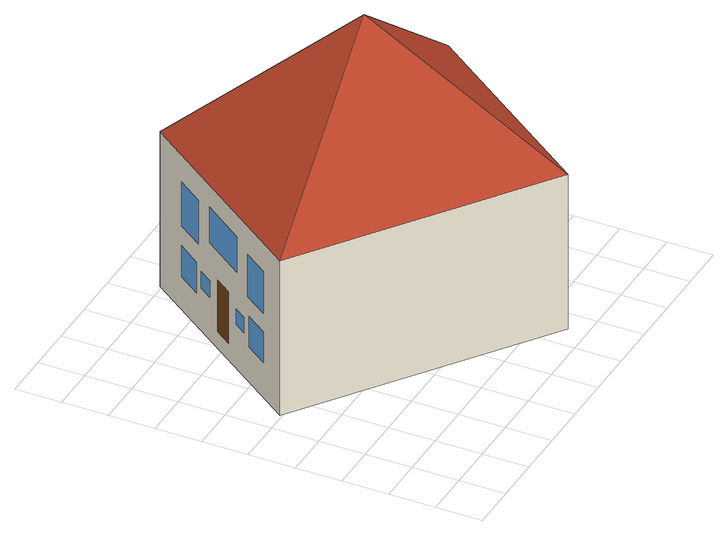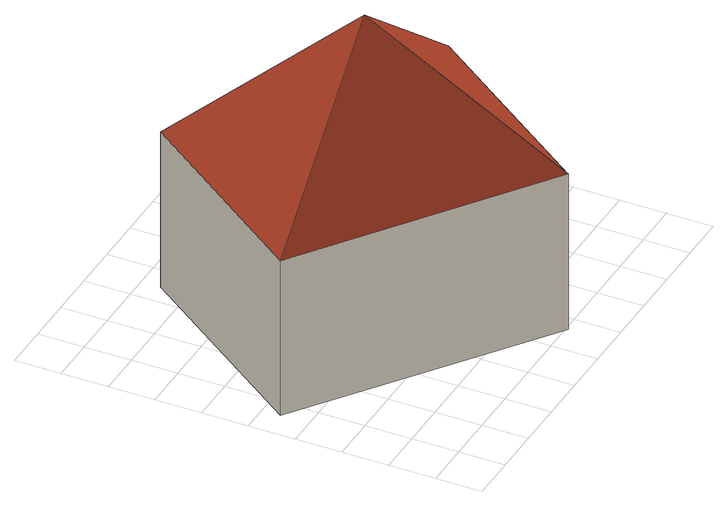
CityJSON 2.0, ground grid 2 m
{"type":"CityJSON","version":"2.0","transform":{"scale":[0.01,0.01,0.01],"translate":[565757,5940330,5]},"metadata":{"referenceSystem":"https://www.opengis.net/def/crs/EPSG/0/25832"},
"CityObjects":{
"building1":{"type":"Building","attributes":{"Gemeindeschluessel":"02400407","Geometrietyp2DReferenz":"3000","function":"31001_1010","roofType":"4000","measuredHeight":13.65,"storeysAboveGround":2},"address":[{"country":"Germany","locality":"Hamburg","thoroughfareNumber":"18","thoroughfareName":"Kugelfang"}],"geometry":[{"type":"MultiSurface","lod":"3","boundaries":[[[0,1,2]],[[2,1,3]],[[4,5,2]],[[4,2,3]],[[1,0,6,7],[8,9,10,11],[12,13,14,15],[16,17,18,19],[20,21,22,23],[24,25,26,27],[28,29,30,31],[32,33,34,35],[36,37,38,39]],[[11,10,9,8]],[[15,14,13,12]],[[19,18,17,16]],[[23,22,21,20]],[[27,26,25,24]],[[31,30,29,28]],[[35,34,33,32]],[[39,38,37,36]],[[3,1,7,40]],[[0,5,4,41,6]],[[5,0,2]],[[4,3,40,41]],[[7,6,41,40]]],"semantics":{"surfaces":[{"type":"RoofSurface"},{"type":"WallSurface"},{"type":"Door"},{"type":"Window"},{"type":"GroundSurface"}],"values":[0,0,0,0,1,2,3,3,3,3,3,3,3,1,1,1,1,4]}}]}
},
"vertices":[
[670,1609,769],[94,811,769],[888,844,1414],[1106,79,770],[1683,878,770],[670,1609,771],[670,1609,49],[94,811,49],[342,1154,127],[395,1228,127],[395,1228,366],[342,1154,366],[494,1365,202],[569,1468,202],[569,1468,346],[494,1365,346],[175,923,211],[244,1018,211],[244,1018,353],[175,923,353],[431,1277,248],[473,1336,248],[473,1336,324],[431,1277,324],[267,1050,254],[306,1105,254],[306,1105,325],[267,1050,325],[487,1355,438],[569,1468,438],[569,1468,641],[487,1355,641],[174,921,441],[250,1027,441],[250,1027,637],[174,921,637],[301,1097,499],[435,1282,499],[435,1282,664],[301,1097,664],[1106,79,49],[1683,878,49]
]}
